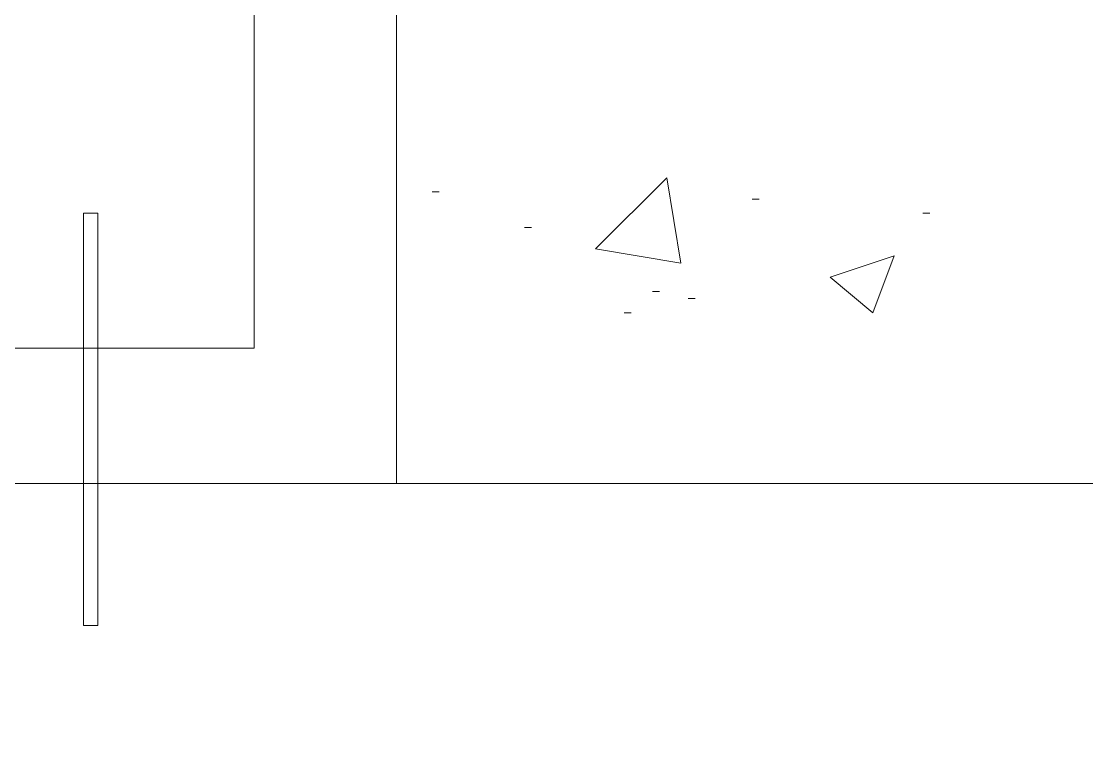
# Model space of a CAD drawing. Header units: millimetres. Extents: x -4011 to 126995, y -1911 to 106700.
# Drawn here: x 78734 to 81063, y 17720 to 19337 of the extents above; entities that cross this region are included whole.
import ezdxf

# ---------------------------------------------------------------- set-up
doc = ezdxf.new("R2010")
doc.units = ezdxf.units.MM
doc.layers.add('PDF_형상', color=7, linetype='Continuous')

msp = doc.modelspace()

# ---------------------------------------------------------------- linework, layer by layer
at = {"layer": 'PDF_형상', "lineweight": 5}
for points in [[(79554.4, 19414.5), (79554.4, 18326.4), (109507.8, 18326.4), (109740.9, 18357.5), (109958.5, 18435.2), (110145.1, 18590.7), (110285, 18777.2), (110378.2, 18994.8), (110409.3, 19228), (110409.3, 27419.7), (109865.3, 27419.7), (109880.8, 27419.7), (109896.4, 27419.7)], [(72046.6, 19228), (72046.6, 17720.2), (75139.9, 17720.2), (75139.9, 18621.8), (79243.5, 18621.8), (79243.5, 19414.5)], [(79632.1, 18963.7), (79647.7, 18963.7)], [(80331.6, 18948.2), (80347.2, 18948.2)], [(80704.7, 18917.1), (80720.2, 18917.1)], [(79834.2, 18886), (79849.7, 18886)], [(80114, 18746.1), (80129.5, 18746.1)], [(80191.7, 18730.6), (80207.3, 18730.6)], [(80051.8, 18699.5), (80067.4, 18699.5)], [(75139.9, 18326.4), (79554.4, 18326.4)]]:
    msp.add_lwpolyline(points, dxfattribs=at)
for points in [[(80176.2, 18808.3), (79989.6, 18839.4), (80145.1, 18994.8)], [(78870.5, 18015.5), (78870.5, 18917.1), (78901.6, 18917.1), (78901.6, 18015.5)], [(80642.5, 18823.8), (80595.9, 18699.5), (80502.6, 18777.2)]]:
    msp.add_lwpolyline(points, close=True, dxfattribs=at)

doc.saveas('drawing.dxf')
